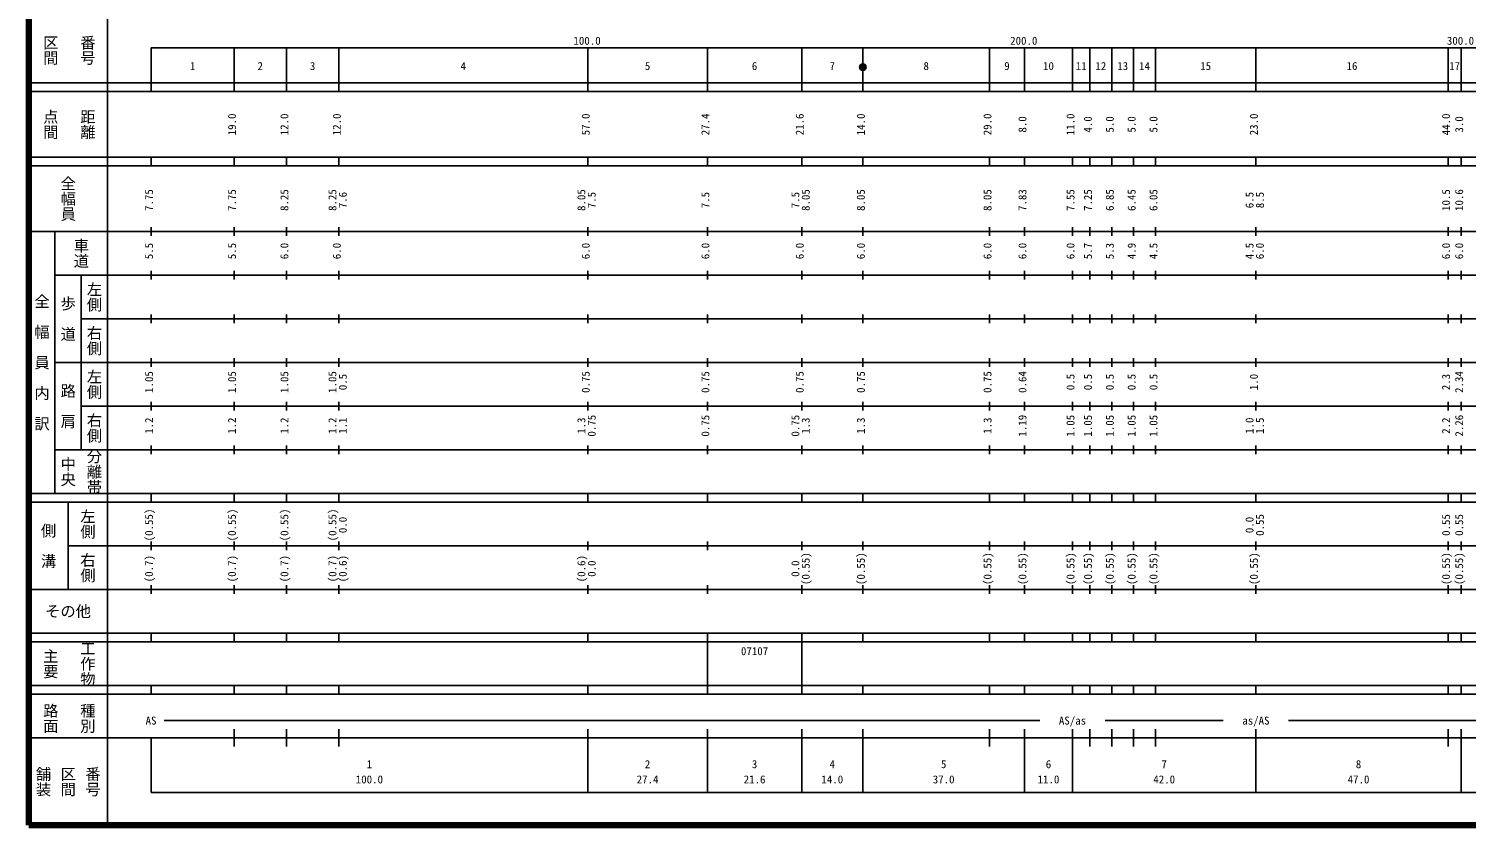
# Model space of a CAD drawing. Units: millimetres on the paper, enlarged 1000 times. Extents: x 40000 to 680000, y 20000 to 380000.
# Drawn here: x 40000 to 369165, y 20000 to 202409 of the extents above; entities that cross this region are included whole.
import ezdxf
from ezdxf.enums import TextEntityAlignment as Align

# ---------------------------------------------------------------- set-up
doc = ezdxf.new("R2010")
doc.units = ezdxf.units.MM
doc.header["$LTSCALE"] = 1000
doc.header["$PDMODE"] = 32
doc.header["$PDSIZE"] = 500
doc.layers.add('M-TTL', color=2, linetype='Continuous', lineweight=140)
doc.layers.add('M-TTL-BAND', color=7, linetype='Continuous', lineweight=25)
doc.styles.add('@ＭＳ ゴシック', font='')
doc.styles.add('ＭＳ ゴシック', font='')
doc.styles.get('@ＭＳ ゴシック').set_extended_font_data('@MS Gothic')
doc.styles.get('ＭＳ ゴシック').set_extended_font_data('MS Gothic')

msp = doc.modelspace()

# ---------------------------------------------------------------- linework, layer by layer
at = {"layer": 'M-TTL'}
for p, q in [((40000, 380000), (40000, 20000)), ((40000, 20000), (680000, 20000))]:
    msp.add_line(p, q, dxfattribs=at)
at = {"layer": 'M-TTL-BAND'}
for p, q in [((58000, 370000), (58000, 20000)), ((68000, 198000), (579000, 198000)), ((68000, 198000), (68000, 188000)), ((87000, 188000), (87000, 198000)), ((99000, 188000), (99000, 198000)), ((111000, 188000), (111000, 198000)), ((168000, 188000), (168000, 198000)), ((195400, 188000), (195400, 198000)), ((217000, 188000), (217000, 198000)), ((231000, 188000), (231000, 198000)), ((260000, 188000), (260000, 198000)), ((268000, 188000), (268000, 198000)), ((279000, 188000), (279000, 198000)), ((283000, 188000), (283000, 198000)), ((288000, 188000), (288000, 198000)), ((293000, 188000), (293000, 198000)), ((298000, 188000), (298000, 198000)), ((321000, 188000), (321000, 198000)), ((365000, 188000), (365000, 198000)), ((368000, 188000), (368000, 198000)), ((40000, 190000), (579000, 190000)), ((40000, 188000), (579000, 188000)), ((40000, 173000), (579000, 173000)), ((68000, 171000), (68000, 173000)), ((87000, 171000), (87000, 173000)), ((99000, 171000), (99000, 173000)), ((111000, 171000), (111000, 173000)), ((168000, 171000), (168000, 173000)), ((195400, 171000), (195400, 173000)), ((217000, 171000), (217000, 173000)), ((231000, 171000), (231000, 173000)), ((260000, 171000), (260000, 173000)), ((268000, 171000), (268000, 173000)), ((279000, 171000), (279000, 173000)), ((283000, 171000), (283000, 173000)), ((288000, 171000), (288000, 173000)), ((293000, 171000), (293000, 173000)), ((298000, 171000), (298000, 173000)), ((321000, 171000), (321000, 173000)), ((365000, 171000), (365000, 173000)), ((368000, 171000), (368000, 173000)), ((40000, 171000), (579000, 171000)), ((40000, 156000), (579000, 156000)), ((46000, 96000), (46000, 156000)), ((68000, 155000), (68000, 157000)), ((87000, 155000), (87000, 157000)), ((99000, 155000), (99000, 157000)), ((111000, 155000), (111000, 157000)), ((168000, 155000), (168000, 157000)), ((195400, 155000), (195400, 157000)), ((217000, 155000), (217000, 157000)), ((231000, 155000), (231000, 157000)), ((260000, 155000), (260000, 157000)), ((268000, 155000), (268000, 157000)), ((279000, 155000), (279000, 157000)), ((283000, 155000), (283000, 157000)), ((288000, 155000), (288000, 157000)), ((293000, 155000), (293000, 157000)), ((298000, 155000), (298000, 157000)), ((321000, 155000), (321000, 157000)), ((365000, 155000), (365000, 157000)), ((368000, 155000), (368000, 157000)), ((46000, 146000), (579000, 146000)), ((52000, 146000), (52000, 106000)), ((68000, 145000), (68000, 147000)), ((87000, 145000), (87000, 147000)), ((99000, 145000), (99000, 147000)), ((111000, 145000), (111000, 147000)), ((168000, 145000), (168000, 147000)), ((195400, 145000), (195400, 147000)), ((217000, 145000), (217000, 147000)), ((231000, 145000), (231000, 147000)), ((260000, 145000), (260000, 147000)), ((268000, 145000), (268000, 147000)), ((279000, 145000), (279000, 147000)), ((283000, 145000), (283000, 147000)), ((288000, 145000), (288000, 147000)), ((293000, 145000), (293000, 147000)), ((298000, 145000), (298000, 147000)), ((321000, 145000), (321000, 147000)), ((365000, 145000), (365000, 147000)), ((368000, 145000), (368000, 147000)), ((52000, 136000), (579000, 136000)), ((68000, 135000), (68000, 137000)), ((87000, 135000), (87000, 137000)), ((99000, 135000), (99000, 137000)), ((111000, 135000), (111000, 137000)), ((168000, 135000), (168000, 137000)), ((195400, 135000), (195400, 137000)), ((217000, 135000), (217000, 137000)), ((231000, 135000), (231000, 137000)), ((260000, 135000), (260000, 137000)), ((268000, 135000), (268000, 137000)), ((279000, 135000), (279000, 137000)), ((283000, 135000), (283000, 137000)), ((288000, 135000), (288000, 137000)), ((293000, 135000), (293000, 137000)), ((298000, 135000), (298000, 137000)), ((321000, 135000), (321000, 137000)), ((365000, 135000), (365000, 137000)), ((368000, 135000), (368000, 137000)), ((46000, 126000), (579000, 126000)), ((68000, 125000), (68000, 127000)), ((87000, 125000), (87000, 127000)), ((99000, 125000), (99000, 127000)), ((111000, 125000), (111000, 127000)), ((168000, 125000), (168000, 127000)), ((195400, 125000), (195400, 127000)), ((217000, 125000), (217000, 127000)), ((231000, 125000), (231000, 127000)), ((260000, 125000), (260000, 127000)), ((268000, 125000), (268000, 127000)), ((279000, 125000), (279000, 127000)), ((283000, 125000), (283000, 127000)), ((288000, 125000), (288000, 127000)), ((293000, 125000), (293000, 127000)), ((298000, 125000), (298000, 127000)), ((321000, 125000), (321000, 127000)), ((365000, 125000), (365000, 127000)), ((368000, 125000), (368000, 127000)), ((52000, 116000), (579000, 116000)), ((68000, 115000), (68000, 117000)), ((87000, 115000), (87000, 117000)), ((99000, 115000), (99000, 117000)), ((111000, 115000), (111000, 117000)), ((168000, 115000), (168000, 117000)), ((195400, 115000), (195400, 117000)), ((217000, 115000), (217000, 117000)), ((231000, 115000), (231000, 117000)), ((260000, 115000), (260000, 117000)), ((268000, 115000), (268000, 117000)), ((279000, 115000), (279000, 117000)), ((283000, 115000), (283000, 117000)), ((288000, 115000), (288000, 117000)), ((293000, 115000), (293000, 117000)), ((298000, 115000), (298000, 117000)), ((321000, 115000), (321000, 117000)), ((365000, 115000), (365000, 117000)), ((368000, 115000), (368000, 117000)), ((46000, 106000), (579000, 106000)), ((68000, 105000), (68000, 107000)), ((87000, 105000), (87000, 107000)), ((99000, 105000), (99000, 107000)), ((111000, 105000), (111000, 107000)), ((168000, 105000), (168000, 107000)), ((195400, 105000), (195400, 107000)), ((217000, 105000), (217000, 107000)), ((231000, 105000), (231000, 107000)), ((260000, 105000), (260000, 107000)), ((268000, 105000), (268000, 107000)), ((279000, 105000), (279000, 107000)), ((283000, 105000), (283000, 107000)), ((288000, 105000), (288000, 107000)), ((293000, 105000), (293000, 107000)), ((298000, 105000), (298000, 107000)), ((321000, 105000), (321000, 107000)), ((365000, 105000), (365000, 107000)), ((368000, 105000), (368000, 107000)), ((40000, 96000), (579000, 96000)), ((68000, 94000), (68000, 96000)), ((87000, 94000), (87000, 96000)), ((99000, 94000), (99000, 96000)), ((111000, 94000), (111000, 96000)), ((168000, 94000), (168000, 96000)), ((195400, 94000), (195400, 96000)), ((217000, 94000), (217000, 96000)), ((231000, 94000), (231000, 96000)), ((260000, 94000), (260000, 96000)), ((268000, 94000), (268000, 96000)), ((279000, 94000), (279000, 96000)), ((283000, 94000), (283000, 96000)), ((288000, 94000), (288000, 96000)), ((293000, 94000), (293000, 96000)), ((298000, 94000), (298000, 96000)), ((321000, 94000), (321000, 96000)), ((365000, 94000), (365000, 96000)), ((368000, 94000), (368000, 96000)), ((40000, 94000), (579000, 94000)), ((49000, 94000), (49000, 74000)), ((49000, 84000), (579000, 84000)), ((68000, 83000), (68000, 85000)), ((87000, 83000), (87000, 85000)), ((99000, 83000), (99000, 85000)), ((111000, 83000), (111000, 85000)), ((168000, 83000), (168000, 85000)), ((195400, 83000), (195400, 85000)), ((217000, 83000), (217000, 85000)), ((231000, 83000), (231000, 85000)), ((260000, 83000), (260000, 85000)), ((268000, 83000), (268000, 85000)), ((279000, 83000), (279000, 85000)), ((283000, 83000), (283000, 85000)), ((288000, 83000), (288000, 85000)), ((293000, 83000), (293000, 85000)), ((298000, 83000), (298000, 85000)), ((321000, 83000), (321000, 85000)), ((365000, 83000), (365000, 85000)), ((368000, 83000), (368000, 85000)), ((40000, 74000), (579000, 74000)), ((68000, 73000), (68000, 75000)), ((87000, 73000), (87000, 75000)), ((99000, 73000), (99000, 75000)), ((111000, 73000), (111000, 75000)), ((168000, 73000), (168000, 75000)), ((195400, 73000), (195400, 75000)), ((217000, 73000), (217000, 75000)), ((231000, 73000), (231000, 75000)), ((260000, 73000), (260000, 75000)), ((268000, 73000), (268000, 75000)), ((279000, 73000), (279000, 75000)), ((283000, 73000), (283000, 75000)), ((288000, 73000), (288000, 75000)), ((293000, 73000), (293000, 75000)), ((298000, 73000), (298000, 75000)), ((321000, 73000), (321000, 75000)), ((365000, 73000), (365000, 75000)), ((368000, 73000), (368000, 75000)), ((40000, 64000), (579000, 64000)), ((68000, 62000), (68000, 64000)), ((87000, 62000), (87000, 64000)), ((99000, 62000), (99000, 64000)), ((111000, 62000), (111000, 64000)), ((168000, 62000), (168000, 64000)), ((195400, 62000), (195400, 64000)), ((217000, 62000), (217000, 64000)), ((231000, 62000), (231000, 64000)), ((260000, 62000), (260000, 64000)), ((268000, 62000), (268000, 64000)), ((279000, 62000), (279000, 64000)), ((283000, 62000), (283000, 64000)), ((288000, 62000), (288000, 64000)), ((293000, 62000), (293000, 64000)), ((298000, 62000), (298000, 64000)), ((321000, 62000), (321000, 64000)), ((365000, 62000), (365000, 64000)), ((368000, 62000), (368000, 64000)), ((40000, 62000), (579000, 62000)), ((195400, 52000), (195400, 62000)), ((217000, 52000), (217000, 62000)), ((40000, 52000), (579000, 52000)), ((40000, 50000), (579000, 50000)), ((68000, 50000), (68000, 52000)), ((87000, 50000), (87000, 52000)), ((99000, 50000), (99000, 52000)), ((111000, 50000), (111000, 52000)), ((168000, 50000), (168000, 52000)), ((195400, 50000), (195400, 52000)), ((217000, 50000), (217000, 52000)), ((231000, 50000), (231000, 52000)), ((260000, 50000), (260000, 52000)), ((268000, 50000), (268000, 52000)), ((279000, 50000), (279000, 52000)), ((283000, 50000), (283000, 52000)), ((288000, 50000), (288000, 52000)), ((293000, 50000), (293000, 52000)), ((298000, 50000), (298000, 52000)), ((321000, 50000), (321000, 52000)), ((365000, 50000), (365000, 52000)), ((368000, 50000), (368000, 52000)), ((71000, 44000), (271500, 44000)), ((286500, 44000), (313500, 44000)), ((328500, 44000), (562000, 44000)), ((40000, 40000), (579000, 40000)), ((68000, 40000), (68000, 27500)), ((87000, 38000), (87000, 42000)), ((99000, 38000), (99000, 42000)), ((111000, 38000), (111000, 42000)), ((168000, 27500), (168000, 42000)), ((195400, 27500), (195400, 42000)), ((217000, 27500), (217000, 42000)), ((231000, 27500), (231000, 42000)), ((260000, 38000), (260000, 42000)), ((268000, 27500), (268000, 42000)), ((279000, 27500), (279000, 42000)), ((283000, 38000), (283000, 42000)), ((288000, 38000), (288000, 42000)), ((293000, 38000), (293000, 42000)), ((298000, 38000), (298000, 42000)), ((321000, 27500), (321000, 42000)), ((365000, 38000), (365000, 42000)), ((368000, 27500), (368000, 42000)), ((68000, 27500), (579000, 27500))]:
    msp.add_line(p, q, dxfattribs=at)
for radius in [750, 600, 450, 300, 150, 20]:
    msp.add_circle((231000, 193621), radius, dxfattribs=at)
msp.add_point((231000, 193621), dxfattribs=at)

# ---------------------------------------------------------------- texts
at = {"layer": 'M-TTL-BAND', "style": '@ＭＳ ゴシック'}
for s, p in [('番号', (53500, 197500)), ('区間', (45000, 197500)), ('点間', (45000, 180500)), ('距離', (53500, 180500)), ('全幅員', (49000, 163500)), ('車道', (52000, 151000)), ('全\u3000幅\u3000員\u3000内\u3000訳', (43000, 126000)), ('左側', (55000, 141000)), ('歩\u3000道', (49000, 136000)), ('右側', (55000, 131000)), ('左側', (55000, 121000)), ('路\u3000肩', (49000, 116000)), ('右側', (55000, 111000)), ('分離帯', (55000, 101000)), ('中央', (49000, 101000)), ('左側', (53500, 89000)), ('側\u3000溝', (44500, 84000)), ('右側', (53500, 79000)), ('主要', (45000, 57000)), ('工作物', (53500, 57000)), ('路面', (45000, 44500)), ('種別', (53500, 44500)), ('舗装', (43333, 30000)), ('区間', (49000, 30000)), ('番号', (54667, 30000))]:
    msp.add_text(s, height=2566, rotation=270, dxfattribs=at).set_placement(p, align=Align.MIDDLE_CENTER)
at = {"layer": 'M-TTL-BAND', "style": 'ＭＳ ゴシック'}
for s, p in [('100.0', (167844, 198195)), ('200.0', (267844, 198195)), ('300.0', (367844, 198195)), ('1', (77500, 192405)), ('2', (93000, 192405)), ('3', (105000, 192405)), ('4', (139500, 192405)), ('5', (181700, 192405)), ('6', (206200, 192405)), ('7', (224000, 192405)), ('8', (245500, 192405)), ('9', (264000, 192405)), ('10', (273500, 192405)), ('11', (281000, 192405)), ('12', (285500, 192405)), ('13', (290500, 192405)), ('14', (295500, 192405)), ('15', (309500, 192405)), ('16', (343000, 192405)), ('17', (366500, 192405)), ('07107', (206200, 58405)), ('AS', (68000, 42500)), ('AS/as', (279000, 42500)), ('as/AS', (321000, 42500)), ('1', (118000, 32523)), ('2', (181700, 32523)), ('3', (206200, 32523)), ('4', (224000, 32523)), ('5', (249500, 32523)), ('6', (273500, 32523)), ('7', (300000, 32523)), ('8', (344500, 32523)), ('100.0', (118000, 29033)), ('27.4', (181700, 29033)), ('21.6', (206200, 29033)), ('14.0', (224000, 29033)), ('37.0', (249500, 29033)), ('11.0', (273500, 29033)), ('42.0', (300000, 29033)), ('47.0', (344500, 29033))]:
    msp.add_text(s, height=1833, dxfattribs=at).set_placement(p, align=Align.BOTTOM_CENTER)
for s, p in [('19.0', (88000, 180500)), ('12.0', (100000, 180500)), ('12.0', (112000, 180500)), ('57.0', (169000, 180500)), ('27.4', (196400, 180500)), ('21.6', (218000, 180500)), ('14.0', (232000, 180500)), ('29.0', (261000, 180500)), ('8.0', (269000, 180500)), ('11.0', (280000, 180500)), ('4.0', (284000, 180500)), ('5.0', (289000, 180500)), ('5.0', (294000, 180500)), ('5.0', (299000, 180500)), ('23.0', (322000, 180500)), ('44.0', (366000, 180500)), ('3.0', (369000, 180500)), ('7.75', (69000, 163174)), ('7.75', (88000, 163174)), ('8.25', (100000, 163174)), ('8.25', (111000, 163174)), ('7.6', (113370, 163174)), ('8.05', (168000, 163174)), ('7.5', (170370, 163174)), ('7.5', (196400, 163174)), ('7.5', (217000, 163174)), ('8.05', (219370, 163174)), ('8.05', (232000, 163174)), ('8.05', (261000, 163174)), ('7.83', (269000, 163174)), ('7.55', (280000, 163174)), ('7.25', (284000, 163174)), ('6.85', (289000, 163174)), ('6.45', (294000, 163174)), ('6.05', (299000, 163174)), ('6.5', (321000, 163174)), ('8.5', (323370, 163174)), ('10.5', (366000, 163174)), ('10.6', (369000, 163174)), ('5.5', (69000, 151500)), ('5.5', (88000, 151500)), ('6.0', (100000, 151500)), ('6.0', (112000, 151500)), ('6.0', (169000, 151500)), ('6.0', (196400, 151500)), ('6.0', (218000, 151500)), ('6.0', (232000, 151500)), ('6.0', (261000, 151500)), ('6.0', (269000, 151500)), ('6.0', (280000, 151500)), ('5.7', (284000, 151500)), ('5.3', (289000, 151500)), ('4.9', (294000, 151500)), ('4.5', (299000, 151500)), ('4.5', (321000, 151500)), ('6.0', (323370, 151500)), ('6.0', (366000, 151500)), ('6.0', (369000, 151500)), ('1.05', (69000, 121500)), ('1.05', (88000, 121500)), ('1.05', (100000, 121500)), ('1.05', (111000, 121500)), ('0.5', (113370, 121500)), ('0.75', (169000, 121500)), ('0.75', (196400, 121500)), ('0.75', (218000, 121500)), ('0.75', (232000, 121500)), ('0.75', (261000, 121500)), ('0.64', (269000, 121500)), ('0.5', (280000, 121500)), ('0.5', (284000, 121500)), ('0.5', (289000, 121500)), ('0.5', (294000, 121500)), ('0.5', (299000, 121500)), ('1.0', (322000, 121500)), ('2.3', (366000, 121500)), ('2.34', (369000, 121500)), ('1.2', (69000, 111500)), ('1.2', (88000, 111500)), ('1.2', (100000, 111500)), ('1.2', (111000, 111500)), ('1.1', (113370, 111500)), ('1.3', (168000, 111500)), ('0.75', (170370, 111500)), ('0.75', (196400, 111500)), ('0.75', (217000, 111500)), ('1.3', (219370, 111500)), ('1.3', (232000, 111500)), ('1.3', (261000, 111500)), ('1.19', (269000, 111500)), ('1.05', (280000, 111500)), ('1.05', (284000, 111500)), ('1.05', (289000, 111500)), ('1.05', (294000, 111500)), ('1.05', (299000, 111500)), ('1.0', (321000, 111500)), ('1.5', (323370, 111500)), ('2.2', (366000, 111500)), ('2.26', (369000, 111500)), ('(0.55)', (69000, 88764)), ('(0.55)', (88000, 88764)), ('(0.55)', (100000, 88764)), ('(0.55)', (111000, 88764)), ('0.0', (113370, 88764)), ('0.0', (321000, 88764)), ('0.55', (323370, 88764)), ('0.55', (366000, 88764)), ('0.55', (369000, 88764)), ('(0.7)', (69000, 78764)), ('(0.7)', (88000, 78764)), ('(0.7)', (100000, 78764)), ('(0.7)', (111000, 78764)), ('(0.6)', (113370, 78764)), ('(0.6)', (168000, 78764)), ('0.0', (170370, 78764)), ('0.0', (217000, 78764)), ('(0.55)', (219370, 78764)), ('(0.55)', (232000, 78764)), ('(0.55)', (261000, 78764)), ('(0.55)', (269000, 78764)), ('(0.55)', (280000, 78764)), ('(0.55)', (284000, 78764)), ('(0.55)', (289000, 78764)), ('(0.55)', (294000, 78764)), ('(0.55)', (299000, 78764)), ('(0.55)', (322000, 78764)), ('(0.55)', (366000, 78764)), ('(0.55)', (369000, 78764))]:
    msp.add_text(s, height=1833, rotation=90, dxfattribs=at).set_placement(p, align=Align.BOTTOM_CENTER)
msp.add_text('その他', height=2566, dxfattribs=at).set_placement((49000, 69000), align=Align.MIDDLE_CENTER)

doc.saveas('drawing.dxf')
